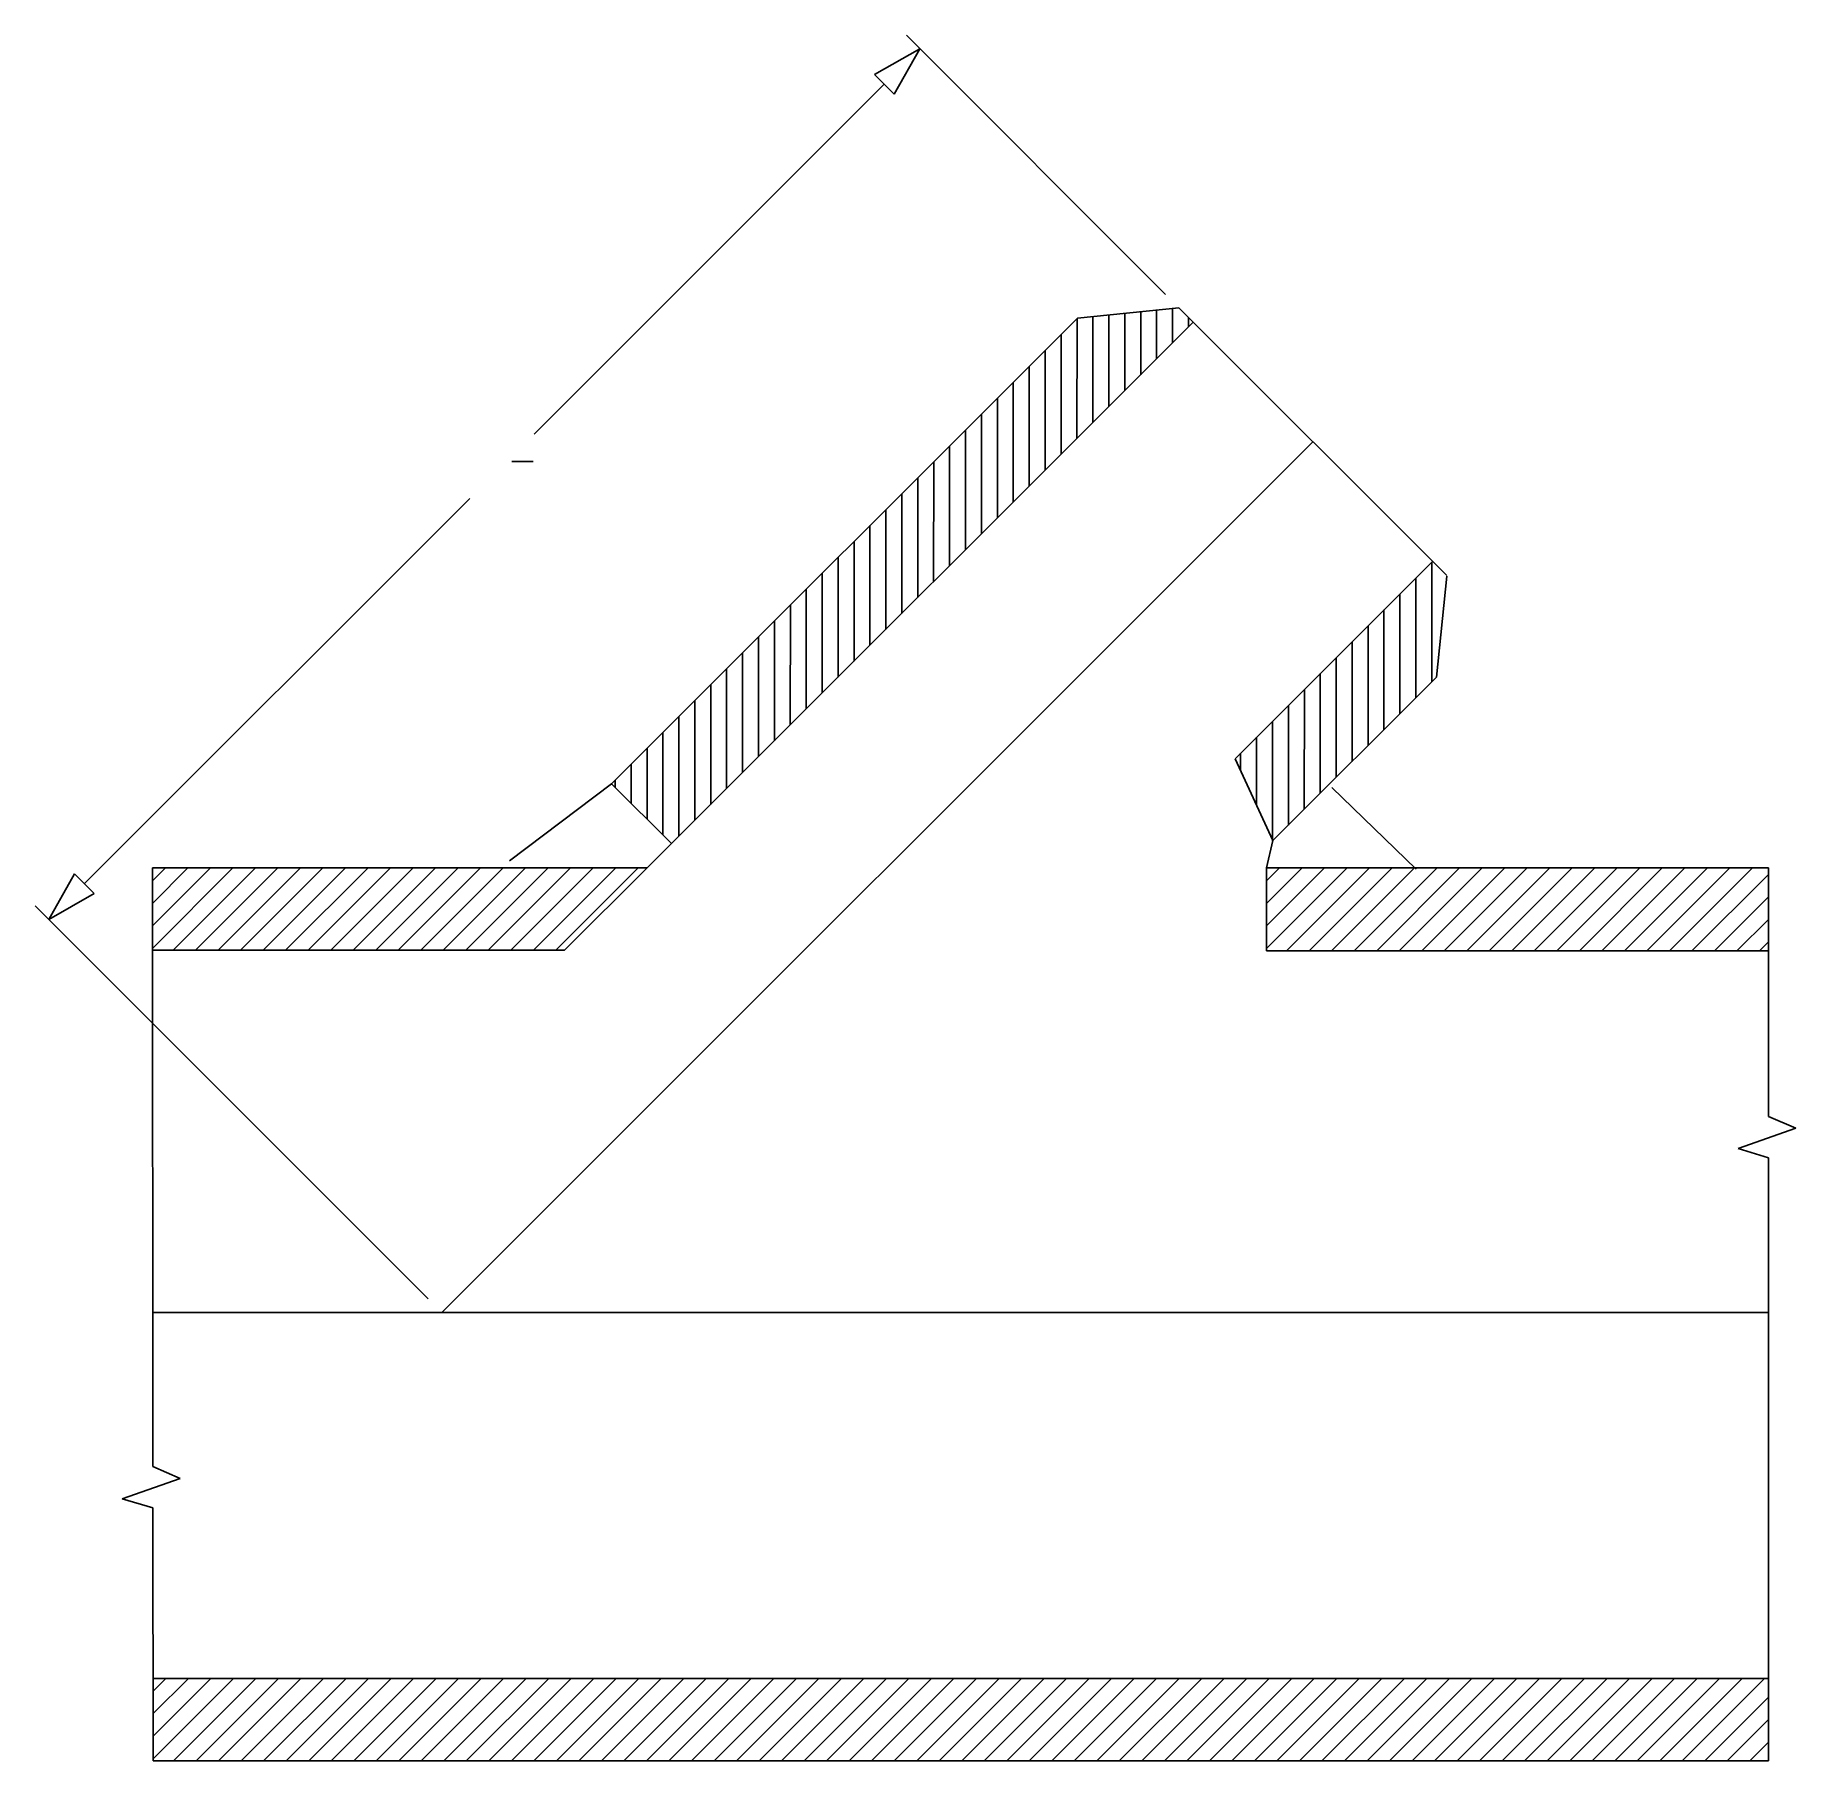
# Model space of a CAD drawing. Extents: x 490 to 1319, y 224 to 1037.
import ezdxf

# ---------------------------------------------------------------- set-up
doc = ezdxf.new("R2010")
doc.units = 0
doc.header["$MEASUREMENT"] = 0
doc.layers.add('1', color=7, linetype='CONTINUOUS')

msp = doc.modelspace()

# ---------------------------------------------------------------- linework, layer by layer
at = {"layer": '1', "color": 3, "linetype": 'Continuous'}
for p, q in [((1022.59, 914.62), (900.52, 1036.73)), ((906.89, 1030.36), (885.48, 1018.23)), ((906.89, 1030.36), (894.75, 1008.96)), ((725.25, 848.79), (890.12, 1013.6)), ((885.48, 1018.23), (894.75, 1008.96)), ((513.31, 636.9), (694.94, 818.48)), ((496.54, 620.14), (508.67, 641.54)), ((508.67, 641.54), (517.94, 632.27)), ((496.54, 620.14), (517.94, 632.27)), ((675.28, 441.32), (490.17, 626.5))]:
    msp.add_line(p, q, dxfattribs=at)
at = {"layer": '1', "color": 7, "linetype": 'Continuous'}
for p, q in [((981.15, 903.37), (1028.81, 908.24)), ((1155.16, 782.14), (1028.81, 908.24)), ((761.68, 684), (981.15, 903.37)), ((789.89, 655.85), (1035.61, 901.45)), ((1055.32, 695.78), (1148.37, 788.78)), ((1150.19, 734.26), (1155.08, 781.91)), ((1073.19, 657.29), (1150.19, 734.26)), ((1073.19, 657.29), (1055.32, 695.78)), ((789.89, 655.85), (761.68, 684)), ((545.4, 644.34), (545.53, 362.26)), ((778.37, 644.34), (545.4, 644.34)), ((739.53, 644.34), (545.4, 644.34)), ((739.56, 605.54), (778.37, 644.34)), ((1306.61, 644.34), (1070.21, 644.34)), ((1070.21, 605.25), (1070.21, 644.34)), ((1306.61, 644.34), (1306.61, 527.22)), ((739.56, 605.54), (545.43, 605.54)), ((1306.61, 605.25), (1070.21, 605.25)), ((1306.61, 527.22), (1319.47, 521.71)), ((1319.47, 521.71), (1292.27, 512.11)), ((1292.27, 512.11), (1306.61, 507.81)), ((1306.61, 507.81), (1306.61, 223.66)), ((558.39, 356.75), (531.19, 347.15)), ((545.53, 362.26), (558.39, 356.75)), ((531.19, 347.15), (545.55, 342.84)), ((545.55, 342.84), (545.66, 223.66)), ((1306.61, 262.46), (545.64, 262.46)), ((1306.62, 223.66), (545.66, 223.66))]:
    msp.add_line(p, q, dxfattribs=at)
at = {"layer": '1', "color": 4, "linetype": 'Continuous'}
for p, q in [((988.39, 854.26), (988.4, 904.11)), ((995.89, 861.76), (995.9, 904.88)), ((1003.39, 869.25), (1003.4, 905.65)), ((1010.89, 876.75), (1010.9, 906.41)), ((1018.39, 884.25), (1018.4, 907.18)), ((1025.9, 891.75), (1025.9, 907.94)), ((980.89, 846.76), (980.9, 903.12)), ((1033.4, 899.25), (1033.4, 903.66)), ((965.88, 831.76), (965.9, 888.12)), ((973.38, 839.26), (973.4, 895.62)), ((958.38, 824.26), (958.39, 880.62)), ((950.88, 816.77), (950.89, 873.13)), ((943.38, 809.27), (943.39, 865.63)), ((935.88, 801.77), (935.89, 858.13)), ((928.37, 794.27), (928.39, 850.63)), ((681.64, 434.96), (1092.02, 845.15)), ((920.87, 786.77), (920.89, 843.13)), ((913.37, 779.27), (913.38, 835.63)), ((905.87, 771.78), (905.88, 828.14)), ((890.87, 756.78), (890.88, 813.14)), ((898.37, 764.28), (898.38, 820.64)), ((883.36, 749.28), (883.38, 805.64)), ((875.86, 741.78), (875.88, 798.14)), ((868.36, 734.28), (868.37, 790.64)), ((1147.98, 732.05), (1148, 788.41)), ((860.86, 726.79), (860.87, 783.15)), ((1140.48, 724.55), (1140.49, 780.91)), ((853.36, 719.29), (853.37, 775.65)), ((1132.98, 717.05), (1132.99, 773.41)), ((845.86, 711.79), (845.87, 768.15)), ((1125.48, 709.55), (1125.49, 765.91)), ((838.35, 704.29), (838.37, 760.65)), ((1117.98, 702.06), (1117.99, 758.41)), ((830.85, 696.79), (830.86, 753.15)), ((1110.47, 694.56), (1110.49, 750.92)), ((815.85, 681.8), (815.86, 738.16)), ((823.35, 689.3), (823.36, 745.65)), ((1102.97, 687.06), (1102.99, 743.42)), ((808.35, 674.3), (808.36, 730.66)), ((1095.47, 679.56), (1095.48, 735.92)), ((800.85, 666.8), (800.86, 723.16)), ((1087.97, 672.06), (1087.98, 728.42)), ((793.34, 659.3), (793.36, 715.66)), ((1072.97, 657.07), (1072.98, 713.42)), ((1080.47, 664.56), (1080.48, 720.92)), ((785.84, 659.89), (785.85, 708.16)), ((1065.47, 673.92), (1065.48, 705.93)), ((778.35, 667.37), (778.35, 700.66)), ((1057.97, 690.06), (1057.98, 698.43)), ((770.85, 674.85), (770.85, 693.17)), ((761.68, 684), (713.61, 647.65)), ((763.35, 682.34), (763.35, 685.67)), ((1100.93, 682.19), (1140.65, 643.77)), ((778.37, 644.34), (789.89, 655.85)), ((1070.21, 644.34), (1073.19, 657.29)), ((545.4, 638.26), (551.47, 644.34)), ((545.41, 627.66), (562.08, 644.34)), ((545.41, 617.06), (572.69, 644.34)), ((545.42, 606.46), (583.29, 644.34)), ((555.11, 605.54), (593.9, 644.34)), ((565.71, 605.54), (604.51, 644.34)), ((576.32, 605.54), (615.11, 644.34)), ((586.93, 605.54), (625.72, 644.34)), ((597.53, 605.54), (636.33, 644.34)), ((608.14, 605.54), (646.93, 644.34)), ((618.75, 605.54), (657.54, 644.34)), ((629.35, 605.54), (668.15, 644.34)), ((639.96, 605.54), (678.75, 644.34)), ((650.57, 605.54), (689.36, 644.34)), ((661.17, 605.54), (699.97, 644.34)), ((671.78, 605.54), (710.57, 644.34)), ((682.39, 605.54), (721.18, 644.34)), ((692.99, 605.54), (731.79, 644.34)), ((703.6, 605.54), (742.39, 644.34)), ((714.21, 605.54), (753, 644.34)), ((724.81, 605.54), (763.61, 644.34)), ((735.42, 605.54), (774.21, 644.34)), ((1070.21, 638.26), (1076.29, 644.34)), ((1070.21, 627.65), (1086.9, 644.34)), ((1070.21, 617.05), (1097.5, 644.34)), ((1070.21, 606.44), (1108.11, 644.34)), ((1079.63, 605.25), (1118.72, 644.34)), ((1090.23, 605.25), (1129.32, 644.34)), ((1100.84, 605.25), (1139.93, 644.34)), ((1111.45, 605.25), (1150.54, 644.34)), ((1122.05, 605.25), (1161.14, 644.34)), ((1132.66, 605.25), (1171.75, 644.34)), ((1143.27, 605.25), (1182.36, 644.34)), ((1153.87, 605.25), (1192.96, 644.34)), ((1164.48, 605.25), (1203.57, 644.34)), ((1175.09, 605.25), (1214.18, 644.34)), ((1185.69, 605.25), (1224.78, 644.34)), ((1196.3, 605.25), (1235.39, 644.34)), ((1206.91, 605.25), (1246, 644.34)), ((1217.51, 605.25), (1256.6, 644.34)), ((1228.12, 605.25), (1267.21, 644.34)), ((1238.73, 605.25), (1277.82, 644.34)), ((1249.33, 605.25), (1288.42, 644.34)), ((1259.94, 605.25), (1299.03, 644.34)), ((1270.55, 605.25), (1306.61, 641.31)), ((1281.15, 605.25), (1306.61, 630.7)), ((1291.76, 605.25), (1306.61, 620.09)), ((1302.37, 605.25), (1306.61, 609.49)), ((1306.61, 434.96), (545.4, 434.96)), ((545.63, 256.37), (551.72, 262.46)), ((545.64, 245.77), (562.32, 262.46)), ((545.65, 235.18), (572.93, 262.46)), ((545.66, 224.58), (583.54, 262.46)), ((555.35, 223.66), (594.14, 262.46)), ((565.96, 223.66), (604.75, 262.46)), ((576.56, 223.66), (615.36, 262.46)), ((587.17, 223.66), (625.96, 262.46)), ((597.78, 223.66), (636.57, 262.46)), ((608.38, 223.66), (647.18, 262.46)), ((618.99, 223.66), (657.78, 262.46)), ((629.6, 223.66), (668.39, 262.46)), ((640.2, 223.66), (679, 262.46)), ((650.81, 223.66), (689.6, 262.46)), ((661.42, 223.66), (700.21, 262.46)), ((672.02, 223.66), (710.82, 262.46)), ((682.63, 223.66), (721.42, 262.46)), ((693.24, 223.66), (732.03, 262.46)), ((703.84, 223.66), (742.64, 262.46)), ((714.45, 223.66), (753.24, 262.46)), ((725.06, 223.66), (763.85, 262.46)), ((735.66, 223.66), (774.46, 262.46)), ((746.27, 223.66), (785.06, 262.46)), ((756.88, 223.66), (795.67, 262.46)), ((767.48, 223.66), (806.28, 262.46)), ((778.09, 223.66), (816.88, 262.46)), ((788.7, 223.66), (827.49, 262.46)), ((799.3, 223.66), (838.1, 262.46)), ((809.91, 223.66), (848.7, 262.46)), ((820.52, 223.66), (859.31, 262.46)), ((831.12, 223.66), (869.92, 262.46)), ((841.73, 223.66), (880.52, 262.46)), ((852.34, 223.66), (891.13, 262.46)), ((862.94, 223.66), (901.74, 262.46)), ((873.55, 223.66), (912.34, 262.46)), ((884.16, 223.66), (922.95, 262.46)), ((894.76, 223.66), (933.56, 262.46)), ((905.37, 223.66), (944.16, 262.46)), ((915.98, 223.66), (954.77, 262.46)), ((926.58, 223.66), (965.38, 262.46)), ((937.19, 223.66), (975.98, 262.46)), ((947.8, 223.66), (986.59, 262.46)), ((958.4, 223.66), (997.2, 262.46)), ((969.01, 223.66), (1007.8, 262.46)), ((979.62, 223.66), (1018.41, 262.46)), ((990.22, 223.66), (1029.02, 262.46)), ((1000.83, 223.66), (1039.62, 262.46)), ((1011.44, 223.66), (1050.23, 262.46)), ((1022.04, 223.66), (1060.84, 262.46)), ((1032.65, 223.66), (1071.44, 262.46)), ((1043.26, 223.66), (1082.05, 262.46)), ((1053.86, 223.66), (1092.65, 262.46)), ((1064.47, 223.66), (1103.26, 262.46)), ((1075.07, 223.66), (1113.87, 262.46)), ((1085.68, 223.66), (1124.47, 262.46)), ((1096.29, 223.66), (1135.08, 262.46)), ((1106.89, 223.66), (1145.69, 262.46)), ((1117.5, 223.66), (1156.29, 262.46)), ((1128.11, 223.66), (1166.9, 262.46)), ((1138.71, 223.66), (1177.51, 262.46)), ((1149.32, 223.66), (1188.11, 262.46)), ((1159.93, 223.66), (1198.72, 262.46)), ((1170.53, 223.66), (1209.33, 262.46)), ((1181.14, 223.66), (1219.93, 262.46)), ((1191.75, 223.66), (1230.54, 262.46)), ((1202.35, 223.66), (1241.15, 262.46)), ((1212.96, 223.66), (1251.75, 262.46)), ((1223.57, 223.66), (1262.36, 262.46)), ((1234.17, 223.66), (1272.97, 262.46)), ((1244.78, 223.66), (1283.57, 262.46)), ((1255.39, 223.66), (1294.18, 262.46)), ((1265.99, 223.66), (1304.79, 262.46)), ((1276.6, 223.66), (1306.61, 253.67)), ((1287.21, 223.66), (1306.61, 243.06)), ((1297.81, 223.66), (1306.61, 232.46))]:
    msp.add_line(p, q, dxfattribs=at)
at = {"layer": '1', "color": 5, "linetype": 'Continuous'}
msp.add_line((714.67, 835.88), (724.67, 835.88), dxfattribs=at)

doc.saveas('drawing.dxf')
